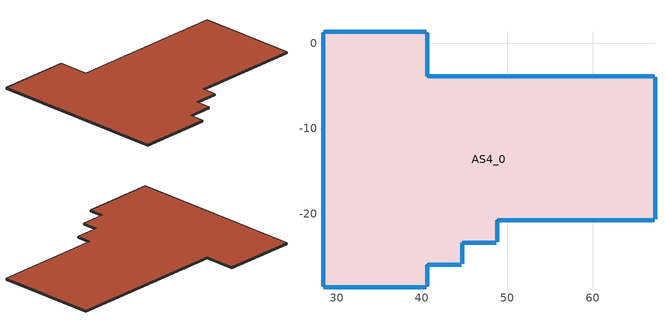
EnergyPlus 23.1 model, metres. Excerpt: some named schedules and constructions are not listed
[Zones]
AS4_0
 floor outside (90.1-2019 Nonresidential CZ 0 Exterior Floor (Mass)): 28.52,-28.46 28.52,1.21 40.52,1.21 40.52,-4 67.21,-4 67.21,-20.65 48.74,-20.65 48.74,-23.26 44.63,-23.26 44.63,-25.86 40.52,-25.86 40.52,-28.46 z44.8; 40.52,-4,44.8 40.52,1.21,44.8 40.63,-3.89,44.91; 67.21,-3.89,44.91 40.52,-4,44.8 40.63,-3.89,44.91; 48.74,-20.65,44.8 67.21,-20.65,44.8 48.84,-20.76,44.91; 48.84,-23.26,44.91 48.74,-20.65,44.8 48.84,-20.76,44.91; 44.63,-23.26,44.8 48.74,-23.26,44.8 44.73,-23.36,44.91; 44.73,-25.86,44.91 44.63,-23.26,44.8 44.73,-23.36,44.91; 40.52,-25.86,44.8 44.63,-25.86,44.8 40.63,-25.96,44.91; 40.63,-28.46,44.91 40.52,-25.86,44.8 40.63,-25.96,44.91
 wall outside (90.1-2019 Nonresidential CZ 0 Exterior Wall (Mass)): 28.41,1.21 28.41,-28.46 / 40.52,1.31 28.52,1.31 / 67.21,-3.89 40.63,-3.89 40.63,1.21 / 67.31,-20.65 67.31,-4 / 48.84,-23.26 48.84,-20.76 67.21,-20.76 / 44.73,-25.86 44.73,-23.36 48.74,-23.36 / 40.63,-28.46 40.63,-25.96 44.63,-25.96 / 28.52,-28.57 40.52,-28.57 z44.91:45.05
 window (90.1-2019 Nonresidential CZ 0 Glazing (Operable)): 28.41,1.16 28.41,-28.41 z44.96:45; 40.48,1.31 28.56,1.31 / 40.63,-3.85 40.63,1.16 / 67.17,-3.89 40.67,-3.89 / 67.31,-20.61 67.31,-4.04 / 48.88,-20.76 67.17,-20.76 / 48.84,-23.21 48.84,-20.8 / 44.78,-23.36 48.69,-23.36 / 44.73,-25.82 44.73,-23.4 / 40.67,-25.96 44.59,-25.96 / 40.63,-28.42 40.63,-26.01 / 28.56,-28.57 40.48,-28.57 z44.95:45.01
 roof outside (90.1-2019 Nonresidential CZ 0 Exterior Roof (Mass)): 28.52,-28.46 40.52,-28.46 40.52,-25.86 44.63,-25.86 44.63,-23.26 48.74,-23.26 48.74,-20.65 67.21,-20.65 67.21,-4 40.52,-4 40.52,1.21 28.52,1.21 z45.16; 40.52,1.21,45.16 28.52,1.31,45.05 28.52,1.21,45.16; 67.21,-20.65,45.16 67.31,-4,45.05 67.21,-4,45.16; 28.52,-28.46,45.16 40.52,-28.57,45.05 40.52,-28.46,45.16; 28.52,1.21,45.16 28.41,-28.46,45.05 28.52,-28.46,45.16
[EnergyManagementSystem:Sensor] Output:Variable Index Key=Environment
Name | Output:Variable
OutdoorTemp | Site Outdoor Air Drybulb Temperature
OutdoorRelHumid | Site Outdoor Air Relative Humidity
[ZoneHVAC:IdealLoadsAirSystem]
AS4_0 Ideal Loads Air: Maximum Heating Supply Air Temperature {C}=35; Minimum Cooling Supply Air Temperature {C}=12; Maximum Heating Supply Air Humidity Ratio {kgWater/kgDryAir}=0.01; Minimum Cooling Supply Air Humidity Ratio {kgWater/kgDryAir}=0.008; Heating Limit=LimitFlowRateAndCapacity; MaximumHeatingAirFlowRate [m3/s]=Autosize; MaximumSensibleHeatingCapacity [W]=Autosize; Cooling Limit=LimitFlowRateAndCapacity; MaximumCoolingAirFlowRate [m3/s]=Autosize; MaximumTotalCoolingCapacity [W]=Autosize; HeatingAvailabilitySchedule=Off; CoolingAvailabilitySchedule=CoolAvail_AS4_0; Dehumidification Control Type=Humidistat; Humidification Control Type=Humidistat; Design Specification Outdoor Air Object=AS4_0MinFreshAir; Demand Controlled Ventilation Type=OccupancySchedule; Outdoor Air Economizer Type=NoEconomizer; Heat Recovery Type=None; SensibleHeatRecoveryEffectiveness=0.7; LatentHeatRecoveryEffectiveness=0.65
[Schedule:Constant]
Off: Value=0
AllOn: Value=1
AS4_0Heating_SP_Sch: HeatingSetpoint=20
AS4_0Cooling_SP_Sch: CoolingSetpoint=26
[Schedule:Day:Hourly]
d9ea127a-ea3e-44f9-b4f6-f443588a29fb: Fraction, 0, 0, 0, 0, 0, 0, 0, 0, 0, 0, 0, 0, 0, 0, 0, 0, 0, 0, 0, 0, 0, 0, 0, 0
d5f2dfb6-7999-4fdb-9b38-f50d1062404a: Fraction, 0, 0, 0, 0, 0, 0, 0, 0, 0.1, 0.9, 0.9, 0.9, 0.8, 0.8, 0.8, 0.8, 0.5, 0.2, 0.1, 0.3, 0.3, 0.3, 0.1, 0
79f6dca9-5fe9-478a-bde9-12d42f6e605d: Fraction, 0.05, 0.05, 0.05, 0.05, 0.05, 0.05, 0.05, 0.05, 0.05, 0.05, 0.05, 0.05, 0.05, 0.05, 0.05, 0.05, 0.05, 0.05, 0.05, 0.05, 0.05, 0.05, 0.05, 0.05
03f89016-f015-4308-9cd2-91c3df1526ea: Fraction, 0.05, 0.05, 0.05, 0.05, 0.05, 0.05, 0.05, 0.05, 0.3, 0.9, 0.9, 0.9, 0.9, 0.9, 0.9, 0.9, 0.7, 0.5, 0.5, 0.7, 0.7, 0.7, 0.3, 0.05
1ea4dea2-f73d-4d76-8fb9-f4109017852a: Fraction, 1, 1, 1, 1, 1, 1, 1, 1, 0, 0, 0, 0, 0, 1, 0, 0, 0, 0, 0, 0, 0, 0, 0, 0
3f9cf715-36a4-4353-b802-21cf11adf08a: Fraction, 1, 1, 1, 1, 1, 1, 1, 1, 0, 0, 0, 0, 0, 0, 0, 0, 0, 0, 0, 0, 0, 0, 0, 0
4e231812-b185-4404-b9b6-7f11f5db9d1c: Fraction, 1, 1, 1, 1, 1, 1, 1, 1, 0, 0, 0, 1, 1, 1, 1, 1, 0, 0, 0, 0, 0, 0, 0, 1
8e9bb198-3f95-42d5-89b8-ede29e504bd4: Fraction, 1, 1, 1, 1, 1, 1, 1, 1, 0, 0, 0, 0, 0, 0, 0, 0, 0, 0, 0, 0, 0, 0, 0, 1
ff842a7a-ffff-49f9-84a1-646098b0431d: Fraction, 1, 1, 1, 1, 1, 1, 1, 1, 0, 0, 0, 0, 1, 1, 1, 0, 0, 0, 0, 0, 0, 0, 0, 0
9a3fe2fc-cd58-42ed-b7b8-eb6ec48ce56b: Fraction, 1, 1, 1, 1, 1, 1, 1, 1, 0, 0, 0, 0, 0, 0, 0, 0, 0, 0, 0, 0, 0, 0, 1, 1
74d752fa-19f7-4d2e-870a-3e8a5e556dca: Fraction, 1, 1, 1, 1, 1, 1, 1, 0, 0, 0, 0, 0, 1, 1, 1, 1, 0, 0, 0, 0, 0, 0, 0, 1
b25bc973-97bd-43ce-8e95-626f4d63893f: Fraction, 1, 1, 1, 1, 1, 1, 1, 1, 0, 0, 0, 0, 1, 1, 1, 1, 1, 0, 0, 0, 0, 0, 0, 0
0babcf94-af16-430f-8d48-eb5499ddf321: Fraction, 1, 1, 1, 1, 1, 1, 1, 1, 0, 0, 0, 0, 1, 1, 1, 1, 1, 0, 0, 0, 0, 0, 0, 1
0d8e4725-b477-429d-993f-c8683ca1c062: Fraction, 1, 1, 1, 1, 1, 0, 0, 0, 0, 0, 1, 1, 1, 1, 0, 0, 0, 0, 0, 0, 0, 0, 1, 1
4def57c4-2229-4ad4-a987-73c0692747e9: Fraction, 1, 1, 1, 1, 1, 0, 0, 0, 0, 0, 0, 0, 0, 0, 0, 1, 1, 1, 1, 1, 1, 1, 1, 1
79a7ce3d-01b8-460a-847e-94d2fe8a7e71: Fraction, 1, 1, 1, 1, 1, 1, 1, 0, 0, 0, 0, 0, 0, 0, 0, 0, 0, 0, 0, 0, 0, 0, 1, 1
5e83143b-b6df-4c6b-a079-b3312dc650aa: Fraction, 1, 1, 1, 1, 1, 1, 1, 0, 0, 0, 0, 0, 0, 0, 0, 0, 0, 0, 0, 0, 0, 0, 0, 1
4d4c9f51-26cc-43cd-b662-5faa8aec59b8: Fraction, 1, 1, 1, 1, 1, 1, 1, 1, 1, 1, 1, 0, 0, 0, 0, 0, 0, 0, 0, 0, 1, 1, 1, 1
4d1dda95-4ea5-4a97-9c14-ae166261d3ef: Fraction, 1, 1, 1, 1, 1, 1, 0, 0, 0, 0, 0, 0, 0, 0, 0, 0, 0, 0, 0, 0, 0, 1, 1, 1
caca9969-f7a8-4f70-9631-81a088434b02: Fraction, 1, 1, 1, 1, 0, 0, 0, 0, 0, 0, 0, 0, 0, 0, 0, 0, 0, 0, 0, 0, 0, 1, 1, 1
4e81a074-310d-43c0-acae-264da7d97c73: Fraction, 1, 1, 1, 1, 1, 1, 1, 1, 1, 1, 1, 1, 1, 1, 0, 0, 0, 0, 0, 0, 1, 1, 1, 1
dc13f98c-33b4-4eaf-819b-50dbe7e67d2a: Fraction, 1, 1, 1, 1, 1, 1, 0, 0, 0, 0, 0, 0, 0, 0, 0, 0, 0, 0, 0, 0, 0, 0, 1, 1
d6141cfc-1a08-46e8-8dee-27ea8439e0fb: Fraction, 0, 1, 1, 1, 1, 1, 1, 1, 0, 0, 0, 0, 0, 1, 0, 0, 0, 0, 1, 1, 1, 1, 1, 1
62e8c94b-841d-4ced-99db-51877aa24ecb: Fraction, 1, 1, 1, 1, 1, 1, 0, 0, 0, 0, 0, 0, 1, 1, 0, 0, 1, 1, 1, 1, 1, 1, 1, 1
51591718-0c36-4154-94b0-a2874c4ee12c: Fraction, 1, 1, 1, 1, 1, 1, 1, 1, 0, 0, 0, 0, 0, 0, 0, 0, 0, 0, 0, 0, 0, 1, 1, 1
b700ff80-d601-4fd0-96e0-a7beefaf9b51: Fraction, 1, 1, 1, 0, 0, 0, 0, 0, 0, 0, 0, 0, 0, 0, 0, 0, 0, 0, 0, 0, 0, 0, 0, 0
13a1f3d4-0d4b-4617-a6cb-884efeb31746: Fraction, 1, 1, 1, 1, 1, 1, 1, 1, 0, 0, 0, 0, 1, 1, 1, 1, 0, 0, 0, 0, 0, 0, 0, 0
9cff394b-c421-4f60-891b-b99e45addab7: Fraction, 0, 0, 0, 0, 0, 0, 0, 0, 1, 1, 1, 1, 1, 1, 1, 1, 0, 0, 0, 0, 0, 0, 0, 0
27852e0f-476e-4fae-87c7-7c185746803b: Fraction, 0, 0, 0, 1, 1, 1, 1, 1, 0, 0, 0, 0, 0, 0, 0, 0, 0, 0, 0, 0, 0, 0, 0, 0
49ab2e3c-d8dd-430e-acb4-53d4d867fece: Fraction, 0, 0, 0, 1, 1, 1, 1, 1, 0, 0, 0, 0, 0, 1, 1, 1, 0, 0, 0, 0, 0, 0, 0, 0
b0303298-0c3d-42d5-b3e1-d0425d6f3cca: Fraction, 0, 1, 1, 1, 1, 1, 1, 1, 0, 0, 0, 0, 0, 1, 1, 0, 0, 0, 0, 0, 0, 0, 0, 0
08f770c3-2af3-4391-b8d8-a345b9605226: Fraction, 0, 0, 0, 0, 1, 1, 1, 1, 0, 0, 0, 0, 0, 0, 0, 0, 0, 0, 0, 0, 0, 0, 0, 0
0776e377-4b48-4bed-a0fb-3239afc015b4: Fraction, 1, 1, 1, 1, 1, 1, 1, 1, 1, 0, 1, 1, 1, 1, 1, 1, 1, 0, 0, 1, 1, 1, 1, 1
73ce483d-5b1f-4e42-9f67-49b43b720b31: Fraction, 1, 1, 1, 1, 1, 1, 1, 1, 0, 0, 0, 1, 1, 1, 1, 1, 0, 1, 1, 1, 1, 1, 1, 1
8a8678d3-5ec8-46de-8a8a-5b986dc13f68: Fraction, 0, 1, 1, 1, 1, 1, 1, 1, 0, 0, 0, 0, 1, 1, 1, 0, 0, 0, 0, 0, 0, 0, 0, 0
23bfb38b-3d52-4df9-a775-960adf9c1f5b: Fraction, 0, 0, 0, 0, 0, 0, 0, 0, 0, 0, 0, 0, 1, 0, 0, 0, 0, 0, 0, 0, 0, 0, 0, 0
d317b82e-9e4d-49fa-b8f6-2bad5294b51b: Fraction, 0, 1, 1, 1, 1, 1, 1, 1, 0, 0, 0, 0, 0, 0, 0, 0, 0, 0, 0, 0, 0, 0, 0, 0
728575fa-8979-4e61-914a-fe8df080ac12: Fraction, 0, 1, 0, 0, 1, 0, 0, 0, 0, 0, 0, 1, 1, 1, 1, 1, 1, 0, 0, 0, 0, 0, 0, 0
d8bad458-7834-4373-b3d4-595eda1fbd72: Fraction, 0, 0, 0, 0, 0, 0, 0, 0, 0, 0, 0, 0, 1, 0, 1, 0, 0, 0, 0, 0, 0, 0, 0, 0
edf3a999-aa19-4355-9695-70f081bffb73: Fraction, 0, 0, 0, 0, 0, 0, 0, 0, 0, 0, 0, 1, 0, 0, 1, 1, 0, 0, 0, 0, 0, 0, 0, 1
875b8012-57b9-48d5-ad9b-8979d9ef0972: Fraction, 0, 0, 0, 1, 1, 1, 1, 1, 0, 0, 0, 1, 1, 1, 1, 0, 0, 0, 0, 0, 0, 1, 1, 0
6e4d8c07-7ae7-4055-9be0-6ad221d7962e: Fraction, 0, 1, 1, 1, 1, 1, 1, 1, 0, 0, 0, 1, 1, 1, 1, 1, 0, 0, 1, 0, 0, 1, 1, 1
4ebcbdc8-1401-4a44-8b37-6a5fea42029c: Fraction, 1, 1, 1, 1, 1, 1, 1, 1, 0, 0, 0, 1, 1, 1, 1, 0, 0, 0, 0, 1, 0, 0, 1, 1
f6143ee6-29cf-4a53-b01c-609c9260db07: Fraction, 1, 1, 1, 1, 1, 1, 1, 1, 1, 1, 0, 0, 0, 0, 0, 0, 0, 0, 0, 1, 1, 1, 1, 1
af428f15-4d1f-454b-975a-07269484c712: Fraction, 1, 1, 1, 1, 1, 1, 1, 1, 0, 0, 0, 1, 1, 1, 1, 1, 1, 0, 1, 1, 1, 1, 1, 1
2da3cd8f-530a-43f2-b2e6-0fe7845c7b16: Fraction, 1, 1, 0, 0, 1, 1, 0, 0, 0, 0, 0, 1, 0, 0, 1, 1, 0, 0, 0, 0, 0, 0, 0, 0
2c7f2935-97a4-4e2a-9c24-165844518441: Fraction, 0, 1, 1, 0, 1, 1, 0, 0, 0, 0, 0, 1, 1, 1, 1, 1, 1, 0, 0, 0, 0, 0, 0, 0
a3c76759-495a-4a36-9e0f-58f851186969: Fraction, 0, 0, 0, 0, 1, 1, 1, 1, 0, 0, 0, 1, 1, 1, 1, 1, 0, 0, 0, 0, 0, 0, 0, 0
55a2ea3c-106e-4e97-9cf4-69cd86abc814: Fraction, 1, 1, 1, 1, 1, 1, 1, 1, 0, 0, 0, 1, 1, 1, 1, 1, 0, 0, 0, 0, 0, 0, 0, 0
81e56135-8cc5-42ae-b18b-333f3ac54827: Fraction, 0, 0, 1, 1, 1, 1, 1, 0, 0, 0, 0, 1, 1, 1, 1, 1, 1, 0, 0, 0, 0, 0, 0, 0
1c54a768-1381-429b-85ce-0ae9d0cddd3e: Fraction, 0, 0, 0, 0, 0, 0, 0, 0, 0, 0, 0, 0, 0, 1, 0, 0, 0, 0, 0, 0, 0, 0, 0, 0
78c3c7df-b60b-410b-8506-d303ce58eeaf: Fraction, 0, 0, 0, 0, 0, 0, 0, 0, 0, 0, 0, 1, 1, 1, 0, 0, 0, 0, 0, 0, 0, 0, 0, 0
19738a15-0302-46bc-b503-f47f127e4d08: Fraction, 0, 0, 0, 0, 0, 0, 0, 0, 0, 0, 0, 0, 1, 1, 1, 1, 0, 0, 0, 0, 0, 0, 0, 0
a5213d10-9e49-4f13-9e01-8f9fb229daab: Fraction, 0, 0, 0, 1, 1, 1, 1, 1, 0, 0, 0, 1, 1, 1, 1, 1, 0, 0, 0, 0, 0, 0, 0, 0
31fc0745-a641-4282-b73d-2eba28b087eb: Fraction, 1, 1, 1, 0, 1, 1, 1, 1, 0, 0, 0, 1, 1, 1, 1, 1, 1, 0, 0, 0, 0, 0, 0, 1
85559776-fdfb-4811-a5ad-3a06fbcbbe79: Fraction, 1, 1, 1, 1, 1, 1, 1, 1, 0, 0, 0, 1, 1, 1, 1, 1, 1, 0, 0, 0, 0, 0, 0, 1
af13511b-9b03-4fb8-b354-6131863ec0a7: Fraction, 1, 1, 1, 1, 0, 0, 0, 1, 0, 0, 1, 1, 1, 1, 1, 1, 1, 0, 0, 0, 0, 0, 0, 0
e698a064-8c4c-471f-a9df-fb83808e3b8b: Fraction, 1, 1, 1, 1, 0, 0, 0, 0, 0, 0, 0, 1, 1, 1, 1, 1, 1, 0, 0, 0, 0, 0, 0, 0
b054ac73-d8ae-435a-a5fb-6f7ff4b7062d: Fraction, 0, 0, 0, 0, 0, 0, 0, 0, 0, 0, 0, 1, 1, 1, 1, 1, 0, 0, 0, 0, 0, 1, 1, 1
df5a04f2-6c75-46be-aa2a-29947f7d35db: Fraction, 1, 1, 1, 1, 1, 1, 1, 1, 1, 1, 0, 0, 0, 0, 1, 1, 0, 0, 0, 1, 1, 0, 1, 0
9aee2f62-8ff8-4e5c-8342-ab385e4554f4: Fraction, 0, 1, 1, 1, 1, 1, 1, 1, 1, 1, 1, 1, 0, 1, 0, 1, 1, 1, 1, 1, 1, 1, 1, 1
5182c61a-458b-4c28-830f-28c0626544c2: Fraction, 1, 1, 1, 1, 1, 1, 1, 1, 0, 0, 0, 1, 0, 1, 1, 0, 0, 0, 0, 1, 0, 1, 1, 1
f5bd2867-5183-41a3-af51-20b664ba4a4c: Fraction, 1, 1, 1, 1, 1, 1, 1, 1, 0, 0, 0, 1, 1, 1, 1, 1, 1, 1, 0, 0, 0, 0, 0, 0
dd854a2b-0e7d-4e2e-9179-8c6e70ec6ef9: Fraction, 1, 0, 1, 1, 1, 0, 1, 1, 0, 0, 0, 1, 1, 1, 1, 1, 1, 0, 0, 0, 0, 0, 0, 0
3c809edc-28ff-455a-9920-a8cffb5fe42a: Fraction, 0, 0, 0, 0, 0, 1, 1, 0, 0, 0, 0, 0, 1, 1, 1, 1, 0, 0, 0, 0, 1, 1, 1, 0
f2e22512-6e8b-4f71-b0ea-94f90979664b: Fraction, 0, 1, 0, 1, 1, 1, 1, 1, 0, 0, 0, 1, 1, 1, 1, 1, 1, 0, 0, 0, 0, 0, 0, 0
3d9252d2-6ee4-47e4-bc07-ec5bfb38cf07: Fraction, 0, 1, 1, 1, 1, 1, 0, 1, 0, 0, 0, 1, 1, 1, 1, 1, 1, 1, 0, 0, 0, 0, 0, 0
fd287ef4-37be-4b17-a01a-e42e93db8be5: Fraction, 0, 0, 0, 1, 1, 1, 1, 1, 0, 0, 0, 1, 1, 1, 1, 1, 1, 1, 0, 0, 0, 0, 0, 0
97c2c795-55c2-4948-b9b7-1cc992b979cd: Fraction, 0, 0, 0, 0, 1, 1, 1, 1, 0, 0, 0, 1, 1, 1, 1, 1, 1, 1, 0, 0, 0, 0, 0, 0
31d430e8-f9e1-4db0-946f-afb8d24c1280: Fraction, 0, 0, 1, 1, 1, 1, 1, 1, 0, 0, 0, 1, 1, 1, 1, 1, 0, 1, 1, 1, 0, 1, 1, 1
6e3382a6-ef7a-48cc-ac74-4229a5377cfe: Fraction, 0, 0, 0, 0, 1, 1, 1, 1, 0, 0, 1, 1, 1, 1, 1, 1, 1, 0, 0, 0, 0, 0, 0, 0
3c4bce32-215f-4f0b-b950-b520d026327d: Fraction, 0, 0, 0, 0, 0, 1, 0, 0, 0, 1, 1, 1, 1, 1, 1, 1, 1, 1, 0, 0, 0, 0, 0, 0
ed67070e-6f2b-42f2-bc09-6d14a33c9989: Fraction, 0, 0, 0, 1, 1, 1, 1, 0, 0, 0, 0, 1, 1, 1, 1, 1, 1, 1, 0, 0, 0, 0, 0, 0
df79cb94-7724-4e73-b5eb-352d35bfcf5e: Fraction, 1, 1, 1, 0, 1, 0, 1, 1, 0, 0, 0, 0, 1, 1, 1, 1, 1, 0, 0, 0, 0, 0, 0, 0
e94ef21f-4724-4a6c-9ed8-72129e61df28: Fraction, 0, 0, 1, 1, 1, 1, 1, 1, 0, 1, 1, 1, 1, 1, 0, 1, 0, 0, 0, 1, 0, 0, 1, 1
8e8bb84d-d7c7-4b55-8bd8-c6d59eac5466: Fraction, 1, 1, 1, 1, 1, 1, 0, 1, 0, 1, 1, 1, 1, 1, 1, 1, 1, 1, 0, 0, 0, 0, 0, 0
57ed8c42-3303-4c32-8e6f-4ea4d5cc1d39: Fraction, 0, 1, 1, 1, 1, 1, 0, 1, 0, 0, 0, 1, 1, 1, 0, 0, 0, 0, 0, 0, 0, 0, 0, 1
1244a91a-1909-4c1a-8fb6-17bbe8fdddad: Fraction, 1, 1, 1, 1, 1, 1, 1, 1, 0, 1, 1, 1, 1, 1, 1, 0, 1, 0, 0, 1, 1, 1, 1, 1
899e397e-d09e-4ae9-b8a0-640cfd31ea0f: Fraction, 1, 1, 1, 1, 1, 1, 1, 0, 0, 0, 0, 0, 1, 1, 1, 1, 0, 0, 0, 0, 0, 0, 1, 0
de4c2cf1-6296-437c-85c6-e69eb52a7ac7: Fraction, 0, 0, 1, 1, 1, 1, 1, 1, 0, 1, 1, 1, 1, 1, 1, 1, 1, 1, 1, 0, 0, 0, 0, 0
d8a79914-f1a9-47d7-8659-bf104cc42084: Fraction, 1, 1, 1, 1, 1, 1, 1, 1, 0, 0, 1, 1, 1, 0, 0, 0, 0, 0, 0, 1, 0, 1, 1, 1
c5d8126e-ec58-40c9-9e46-fb85f5c3d9e9: Fraction, 1, 1, 1, 1, 1, 1, 1, 1, 0, 0, 0, 1, 1, 1, 1, 1, 0, 0, 0, 0, 0, 1, 1, 1
1df7ec42-1329-4d0d-90b9-a72eb2db2e66: Fraction, 1, 1, 1, 1, 1, 1, 1, 1, 0, 1, 1, 0, 1, 1, 1, 0, 0, 0, 0, 1, 1, 1, 1, 1
307e75cb-ceba-433d-aa8e-0e40de3a5abc: Fraction, 1, 1, 1, 1, 1, 1, 1, 1, 0, 0, 1, 1, 1, 1, 1, 1, 1, 1, 0, 0, 0, 0, 0, 0
a0fa277e-0b96-4621-ac9b-f48aea3cdeab: Fraction, 0, 1, 1, 0, 1, 1, 1, 1, 0, 1, 1, 1, 1, 1, 1, 1, 0, 1, 1, 1, 1, 1, 1, 1
d4f90463-7246-4eb2-8664-79abf4c8131b: Fraction, 1, 1, 0, 1, 1, 1, 1, 1, 0, 0, 1, 1, 1, 0, 0, 0, 1, 1, 0, 1, 1, 1, 1, 1
939ccaeb-aae6-4d13-ad6a-d885e8306274: Fraction, 1, 1, 1, 1, 1, 1, 1, 1, 0, 0, 1, 1, 1, 1, 1, 0, 1, 1, 1, 1, 1, 1, 1, 1
66723837-3cb6-4c37-bf6a-78230268b469: Fraction, 1, 1, 1, 1, 1, 1, 1, 1, 1, 0, 1, 1, 1, 1, 1, 0, 1, 0, 0, 1, 1, 1, 1, 1
caed493e-ab9c-4859-b431-58bfb676d291: Fraction, 1, 1, 1, 1, 1, 1, 1, 1, 1, 1, 1, 1, 1, 1, 0, 0, 0, 0, 0, 0, 0, 1, 1, 1
579a9166-f9bc-4975-a179-79ba804b01bc: Fraction, 1, 1, 1, 1, 0, 0, 0, 0, 0, 0, 1, 1, 1, 1, 1, 1, 1, 0, 0, 0, 0, 0, 0, 0
fb5731ce-cbb0-400c-8e9e-73148999c7b0: Fraction, 0, 1, 1, 1, 1, 1, 1, 1, 0, 0, 0, 1, 1, 1, 1, 1, 1, 1, 0, 0, 0, 0, 0, 0
3d6d47a7-0bc5-442b-a9d1-2c581a170764: Fraction, 0, 1, 0, 0, 1, 0, 1, 0, 0, 0, 1, 1, 1, 1, 1, 1, 1, 0, 0, 0, 0, 0, 0, 0
9453e346-aa23-4e62-9e82-ede6cd4debc5: Fraction, 0, 1, 1, 1, 1, 1, 1, 1, 0, 1, 1, 1, 1, 1, 1, 1, 1, 1, 0, 0, 0, 0, 0, 0
9532f124-c2a6-4314-a128-f1125f5b550b: Fraction, 0, 0, 0, 0, 1, 0, 0, 0, 0, 1, 1, 1, 1, 1, 1, 1, 1, 1, 1, 0, 0, 0, 0, 0
bb24efc1-4743-4c19-87da-6561a926ae3e: Fraction, 0, 0, 0, 0, 1, 1, 0, 1, 0, 0, 1, 1, 0, 1, 1, 1, 1, 1, 1, 1, 1, 1, 1, 1
83c1900a-01d5-431f-be5d-c46c4f4b997f: Fraction, 1, 1, 1, 1, 1, 1, 1, 1, 0, 0, 0, 1, 1, 1, 1, 1, 1, 0, 0, 0, 0, 0, 0, 0
5e893fb4-4a8c-4785-a621-64b1f394efa7: Fraction, 0, 1, 1, 1, 1, 1, 1, 1, 0, 0, 1, 1, 1, 0, 0, 0, 0, 0, 0, 0, 0, 0, 0, 1
cb45a7f6-58fe-4407-b39e-705868a413c5: Fraction, 1, 1, 1, 1, 1, 1, 1, 1, 0, 0, 1, 1, 1, 1, 1, 1, 1, 0, 1, 0, 0, 0, 0, 0
13ac3d54-065a-46be-8661-91791747773d: Fraction, 0, 0, 0, 0, 1, 1, 0, 0, 0, 0, 1, 1, 0, 0, 0, 1, 1, 0, 0, 1, 1, 1, 1, 1
71fbb383-ffb7-4e1c-ac0b-7474cdec0a78: Fraction, 1, 1, 1, 1, 1, 1, 1, 1, 0, 0, 0, 1, 1, 1, 1, 0, 0, 1, 1, 1, 1, 1, 1, 1
1c9411bc-72db-4c11-a4dd-23cdf0cc8dbe: Fraction, 1, 1, 1, 1, 1, 1, 1, 1, 0, 0, 0, 1, 1, 1, 1, 0, 1, 1, 0, 0, 0, 0, 0, 0
5ea3b162-f3da-4a90-822b-6a8fb96a500c: Fraction, 0, 0, 0, 0, 1, 0, 0, 0, 0, 1, 0, 1, 1, 1, 0, 1, 1, 1, 1, 1, 1, 1, 1, 1
9636d0a6-486b-4cfd-9937-efcbfbd7c114: Fraction, 1, 1, 1, 1, 1, 1, 1, 1, 1, 0, 0, 1, 1, 1, 1, 1, 0, 0, 0, 0, 0, 0, 0, 0
e46163b6-0ebf-416a-bf71-56b1ad100d96: Fraction, 1, 1, 1, 1, 1, 1, 1, 1, 0, 1, 1, 1, 1, 1, 1, 0, 0, 0, 0, 0, 0, 0, 0, 0
a2b2f51a-27a9-4487-908e-6ee1cc314b4a: Fraction, 1, 1, 1, 0, 1, 1, 0, 1, 0, 0, 0, 1, 1, 1, 0, 0, 0, 0, 0, 0, 0, 0, 0, 0
e90c2254-66a4-4241-b745-9553363617fc: Fraction, 0, 0, 0, 0, 0, 0, 0, 0, 1, 1, 1, 1, 1, 1, 1, 1, 1, 1, 1, 0, 0, 0, 0, 0
6c7f57e7-5e97-4633-a34d-981860bb5c5a: Fraction, 0, 0, 0, 0, 1, 0, 1, 1, 1, 1, 1, 1, 1, 1, 1, 1, 1, 1, 0, 0, 0, 0, 0, 0
c082bf38-2ee1-48d9-8cfb-0247a02117b7: Fraction, 0, 0, 0, 0, 0, 1, 1, 1, 1, 1, 1, 1, 1, 1, 1, 1, 1, 1, 1, 0, 0, 0, 0, 0
e23159ec-bdaf-489b-b2c6-f01c547e8c03: Fraction, 0, 0, 0, 0, 1, 0, 1, 0, 0, 1, 1, 1, 1, 1, 1, 1, 1, 1, 1, 0, 0, 0, 0, 0
263558f7-ef39-4230-bdf5-de6b434f3d8b: Fraction, 0, 0, 0, 0, 1, 1, 1, 1, 0, 1, 1, 1, 1, 1, 1, 1, 1, 1, 1, 0, 0, 0, 0, 0
2232f957-7738-411a-83f1-73ceab3654bc: Fraction, 0, 0, 0, 0, 0, 0, 0, 0, 1, 1, 1, 1, 1, 1, 0, 0, 0, 0, 0, 1, 0, 0, 0, 0
0ea56763-41a3-42e2-a97e-c20f15967c20: Fraction, 0, 1, 0, 0, 1, 0, 1, 1, 0, 1, 1, 1, 1, 0, 1, 0, 0, 0, 0, 0, 0, 0, 0, 1
a73eb0ee-a5e9-4277-aece-e70c02fcc193: Fraction, 1, 0, 1, 1, 1, 1, 1, 0, 0, 1, 1, 1, 0, 0, 1, 1, 1, 0, 0, 0, 0, 0, 0, 0
cd26c3ee-d44a-4882-8b80-8673b515ec6c: Fraction, 1, 1, 0, 1, 1, 1, 1, 1, 0, 1, 1, 1, 1, 1, 1, 0, 0, 0, 0, 0, 0, 0, 0, 0
a82e768d-af83-46e0-a4c1-a474f87cae76: Fraction, 0, 1, 1, 1, 1, 1, 1, 1, 0, 1, 1, 1, 0, 1, 1, 1, 0, 1, 0, 1, 1, 0, 1, 0
bf412675-c293-4dcc-a64f-d46f3d30de5c: Fraction, 1, 1, 1, 1, 1, 1, 1, 1, 0, 0, 0, 0, 1, 0, 0, 0, 0, 0, 0, 0, 0, 0, 1, 0
7a2879ef-3c8f-485d-b21e-6d2cda2380ef: Fraction, 1, 1, 0, 1, 1, 1, 1, 1, 0, 1, 1, 1, 1, 1, 1, 1, 1, 1, 0, 0, 0, 0, 0, 0
d5603fc3-fe5a-4931-9b52-eb32a998f575: Fraction, 0, 0, 0, 0, 0, 0, 0, 0, 0, 1, 1, 0, 0, 1, 1, 0, 0, 0, 0, 0, 0, 1, 1, 1
b2d8a930-9fe6-4dd3-8f7f-368cab555f7e: Fraction, 1, 1, 1, 1, 1, 1, 0, 0, 0, 0, 1, 1, 1, 1, 1, 1, 1, 1, 0, 0, 0, 0, 0, 0
bfff3ad2-7138-4c6c-8069-93852be4e05c: Fraction, 0, 0, 0, 0, 0, 0, 0, 0, 0, 0, 1, 1, 1, 1, 1, 1, 1, 1, 0, 0, 0, 0, 0, 0
bbfb875e-230f-4590-b9ce-d3c982a739a3: Fraction, 0, 0, 0, 1, 1, 1, 0, 0, 0, 0, 0, 0, 1, 1, 0, 0, 1, 1, 0, 0, 0, 1, 1, 1
cb811101-2270-47ea-9a08-b875b9e6b0b2: Fraction, 1, 1, 1, 1, 1, 1, 1, 1, 0, 1, 1, 1, 0, 0, 0, 0, 0, 0, 0, 0, 0, 0, 0, 1
409a9b1f-7b77-40ed-bac5-e50070e1c995: Fraction, 1, 1, 1, 1, 1, 1, 1, 1, 1, 0, 0, 0, 1, 1, 1, 1, 0, 0, 0, 0, 0, 0, 1, 1
391e85e6-e11d-403d-8837-be1128edf30f: Fraction, 1, 1, 1, 1, 1, 1, 1, 1, 0, 0, 1, 1, 1, 1, 1, 1, 1, 0, 0, 0, 0, 0, 0, 0
10b55c3b-94cc-426e-9a35-226fa883fabb: Fraction, 1, 1, 1, 1, 1, 1, 1, 1, 0, 0, 1, 1, 1, 1, 0, 0, 1, 1, 1, 1, 1, 1, 1, 1
b4698625-8025-4e76-bf1c-6d7042aad333: Fraction, 1, 1, 1, 1, 1, 1, 1, 1, 0, 0, 1, 1, 1, 1, 0, 0, 0, 1, 1, 1, 1, 1, 1, 1
526bb118-587e-4c28-89f2-9ddd37411312: Fraction, 0, 0, 0, 0, 1, 1, 1, 1, 0, 0, 0, 0, 0, 0, 0, 0, 0, 0, 0, 0, 0, 0, 1, 1
27c68fa0-3165-4305-b29b-bc1c1cc9bf5a: Fraction, 1, 1, 1, 1, 1, 1, 1, 1, 1, 1, 1, 1, 1, 1, 1, 1, 1, 1, 1, 0, 0, 0, 0, 0
83199069-e10c-45b1-9a09-54f124d6798f: Fraction, 0, 0, 0, 0, 0, 0, 0, 0, 0, 0, 1, 1, 1, 1, 1, 0, 0, 0, 0, 0, 0, 1, 1, 1
ed37e707-8b94-40d3-b079-94c9bc33a539: Fraction, 1, 1, 1, 1, 1, 1, 1, 1, 1, 0, 0, 0, 1, 1, 1, 1, 1, 0, 0, 0, 0, 0, 0, 0
312574ba-3499-4ae9-a004-aa81404807b5: Fraction, 0, 1, 0, 0, 0, 1, 1, 1, 0, 0, 1, 1, 1, 0, 0, 0, 0, 0, 0, 0, 0, 0, 0, 0
830355f8-6eaf-4fab-9ea9-1824c2d8a112: Fraction, 1, 1, 1, 1, 1, 1, 1, 1, 1, 0, 0, 0, 0, 0, 0, 0, 1, 1, 0, 0, 0, 0, 0, 0
f1ccdd6e-7a9c-498b-8ce9-f1a9a55d7702: Fraction, 0, 0, 0, 1, 1, 0, 0, 0, 0, 1, 1, 1, 0, 0, 0, 0, 0, 0, 0, 0, 0, 0, 0, 0
a5ab9db3-4545-4468-ab80-435ad2daf615: Fraction, 0, 0, 0, 0, 0, 0, 0, 0, 0, 1, 1, 1, 0, 0, 0, 0, 0, 0, 0, 0, 1, 1, 1, 1
663eab32-dd69-441c-ba55-a5bca2af199a: Fraction, 1, 1, 1, 1, 1, 1, 1, 1, 0, 0, 1, 1, 1, 1, 1, 1, 1, 1, 1, 0, 0, 0, 0, 0
4ba0882d-9b9c-468e-9993-b4ccfecc0d10: Fraction, 0, 1, 1, 1, 1, 1, 0, 0, 0, 1, 1, 1, 1, 1, 1, 1, 1, 0, 0, 0, 0, 0, 0, 0
b6718efe-16da-4135-9513-3b8647a891fb: Fraction, 0, 1, 1, 1, 1, 1, 1, 1, 1, 0, 0, 1, 1, 1, 1, 1, 0, 0, 0, 0, 0, 0, 0, 0
eb291be0-0e98-49e6-94a4-1e593d1784b6: Fraction, 0, 0, 0, 0, 0, 0, 0, 0, 0, 0, 0, 0, 1, 1, 1, 1, 0, 0, 0, 0, 0, 0, 0, 1
5c8d5162-fd46-447a-be9b-d80c077ccfe6: Fraction, 0, 0, 0, 0, 0, 0, 0, 0, 0, 0, 0, 0, 1, 1, 1, 1, 1, 1, 0, 0, 0, 0, 0, 0
096cda9c-fa3a-4075-a6c7-762706d90396: Fraction, 0, 0, 1, 1, 1, 1, 1, 1, 0, 0, 0, 0, 0, 0, 0, 0, 0, 0, 0, 0, 0, 0, 0, 0
45b376d6-a286-4e35-b6be-f55637922b97: Fraction, 0, 0, 0, 0, 0, 0, 0, 0, 0, 0, 0, 0, 0, 0, 0, 0, 0, 0, 0, 0, 0, 0, 1, 1
de7be5f3-02f2-490f-ad0b-e096e84f3892: Fraction, 0, 0, 0, 1, 1, 1, 1, 1, 1, 0, 0, 0, 0, 0, 0, 0, 1, 0, 0, 0, 0, 0, 0, 0
d11e485d-25a3-4261-9650-292b45d69b80: Fraction, 0, 0, 0, 1, 1, 1, 1, 1, 0, 0, 1, 1, 1, 1, 1, 1, 1, 0, 0, 0, 0, 0, 0, 0
343e4929-55d6-48f0-9881-245bf3ce1408: Fraction, 0, 1, 1, 1, 1, 1, 1, 0, 0, 0, 1, 1, 1, 1, 1, 1, 1, 1, 0, 0, 0, 0, 0, 0
6b03dfda-1028-48ab-acd0-65a52a8b2cf3: Fraction, 0, 0, 0, 0, 0, 0, 0, 0, 0, 1, 1, 1, 1, 1, 1, 1, 0, 0, 0, 0, 0, 0, 0, 0
7ced37b9-a6f8-4cd8-964f-c2afd0bc316e: Fraction, 0, 1, 1, 1, 1, 1, 1, 1, 1, 1, 1, 0, 1, 1, 1, 1, 1, 1, 0, 0, 0, 0, 0, 0
87628d7a-4334-4bf0-8801-b40b41ed7a21: Fraction, 0, 1, 0, 1, 0, 0, 0, 1, 0, 0, 1, 1, 1, 1, 1, 1, 1, 1, 1, 0, 1, 1, 0, 0
4a611898-171f-4bd9-8720-69982a9b7db8: Fraction, 0, 0, 0, 0, 0, 0, 0, 0, 0, 0, 1, 1, 1, 1, 1, 1, 1, 1, 1, 1, 0, 0, 0, 0
7920b000-7665-445c-859d-b4c1720b1203: Fraction, 0, 0, 0, 0, 0, 0, 0, 0, 1, 1, 1, 1, 1, 1, 1, 1, 1, 0, 0, 0, 0, 0, 0, 0
f20a4179-4390-496f-b711-3638d5329448: Fraction, 0, 0, 0, 0, 0, 0, 0, 0, 0, 0, 1, 0, 0, 1, 1, 1, 1, 1, 1, 0, 0, 0, 0, 0
ddd0ba73-be89-45b6-8494-7286628e731c: Fraction, 0, 0, 0, 1, 1, 0, 0, 0, 0, 1, 1, 1, 1, 0, 0, 0, 0, 0, 0, 0, 0, 0, 1, 0
60bec8ce-0fbf-4ef7-984b-d9a78b7ef98f: Fraction, 0, 1, 1, 1, 1, 0, 1, 1, 0, 0, 0, 0, 1, 1, 1, 1, 1, 1, 1, 0, 0, 0, 0, 0
b5dfd5a6-ea97-4688-a8b9-ef4ba7b8f98d: Fraction, 0, 1, 0, 0, 1, 0, 1, 0, 0, 1, 1, 1, 1, 1, 1, 1, 1, 1, 1, 1, 0, 0, 0, 0
57175379-5d28-4be5-a70b-c4f9e0015119: Fraction, 0, 0, 0, 0, 0, 0, 0, 0, 0, 1, 1, 1, 1, 1, 1, 1, 1, 1, 1, 1, 1, 0, 0, 0
544bcab2-0fd1-4a9e-9e3b-b53efe4da175: Fraction, 0, 0, 0, 0, 0, 0, 0, 0, 1, 1, 1, 1, 1, 1, 1, 1, 1, 1, 1, 1, 1, 0, 0, 0
ddefcf79-e47d-4baf-ac41-ac4c82912c06: Fraction, 0, 0, 0, 0, 0, 0, 0, 1, 0, 1, 0, 0, 1, 1, 1, 0, 0, 1, 0, 0, 0, 0, 0, 0
53435f46-69ba-4bfd-ba4b-791ca1da2b48: Fraction, 0, 0, 0, 1, 1, 1, 1, 0, 0, 0, 0, 1, 1, 1, 1, 1, 1, 0, 0, 0, 0, 0, 0, 0
a53749ff-c413-4437-996d-ec7e0337d714: Fraction, 0, 1, 0, 0, 0, 0, 0, 0, 0, 1, 1, 1, 1, 1, 1, 1, 1, 1, 1, 0, 1, 0, 0, 0
0c2f98b5-6dc5-4083-a392-2d31902d0120: Fraction, 0, 0, 0, 0, 0, 0, 0, 0, 0, 0, 0, 1, 1, 1, 1, 1, 1, 0, 1, 1, 1, 1, 1, 0
06318db2-5491-4ff8-97db-b6a8b51f1dc3: Fraction, 0, 1, 1, 0, 1, 0, 0, 1, 0, 0, 0, 1, 1, 1, 0, 0, 1, 0, 0, 1, 1, 1, 1, 0
d73ee3f4-3e70-4ee8-8120-f2adf2457858: Fraction, 1, 1, 1, 1, 1, 1, 1, 1, 0, 0, 0, 1, 1, 1, 1, 1, 1, 1, 0, 0, 0, 0, 1, 1
d1da9dc1-75f2-4de8-9d67-72708ac0914d: Fraction, 0, 1, 0, 0, 1, 1, 1, 1, 0, 0, 1, 1, 1, 0, 0, 0, 0, 1, 0, 1, 1, 0, 1, 1
aad35b20-1c28-49d5-a9d7-b14a447db9c3: Fraction, 1, 1, 1, 1, 0, 0, 0, 0, 0, 0, 0, 1, 1, 0, 1, 1, 1, 1, 1, 0, 0, 0, 0, 0
efe667cf-2766-4dda-81cd-69218af5ca04: Fraction, 0, 0, 0, 0, 1, 1, 1, 1, 1, 0, 1, 1, 1, 0, 1, 1, 1, 0, 0, 0, 0, 0, 0, 0
2f27b373-10d2-4021-9bf0-249465edd94e: Fraction, 0, 1, 1, 1, 1, 1, 1, 1, 0, 0, 0, 1, 1, 1, 1, 1, 0, 0, 0, 0, 0, 0, 0, 0
f27df984-0605-4126-894f-aa1da857182d: Fraction, 0, 0, 0, 0, 0, 0, 0, 0, 0, 0, 0, 1, 1, 0, 1, 1, 1, 1, 0, 0, 0, 0, 0, 0
c8700bb0-d952-4d82-ac63-fb8351bdf95f: Fraction, 0, 0, 0, 0, 0, 0, 0, 0, 0, 1, 0, 1, 1, 1, 1, 1, 1, 1, 0, 0, 0, 0, 0, 0
a8c6cbb4-b424-4970-9c98-b54110f61b00: Fraction, 0, 0, 0, 0, 0, 0, 0, 0, 0, 0, 1, 1, 1, 0, 1, 1, 1, 1, 0, 0, 0, 0, 0, 0
79c5ba78-a808-406d-8746-6e5ea805d242: Fraction, 0, 0, 0, 0, 0, 0, 1, 1, 1, 0, 1, 0, 0, 0, 0, 0, 0, 0, 0, 1, 0, 0, 0, 0
7baca10b-7ae7-4f69-baf9-006816047960: Fraction, 1, 0, 0, 0, 1, 0, 0, 0, 0, 0, 1, 1, 0, 1, 1, 1, 1, 0, 0, 0, 0, 0, 0, 0
1957f763-cf61-49a7-8f45-921abe9d2e27: Fraction, 0, 0, 0, 0, 0, 0, 0, 0, 0, 1, 1, 1, 0, 0, 1, 1, 1, 1, 0, 0, 0, 0, 0, 0
1488aec0-8fa5-439a-9ae8-5ac8dd0d71a9: Fraction, 0, 0, 0, 0, 0, 0, 0, 0, 0, 1, 1, 1, 1, 1, 1, 1, 1, 1, 1, 0, 0, 0, 0, 0
1907a958-c30e-4465-afac-6cd0a657026e: Fraction, 0, 0, 0, 0, 0, 0, 0, 0, 0, 1, 1, 1, 0, 0, 1, 1, 1, 0, 0, 0, 0, 0, 0, 0
3e1bcdbf-7823-4083-aa23-40695225193f: Fraction, 0, 0, 0, 0, 1, 0, 0, 0, 0, 0, 1, 1, 1, 1, 1, 1, 1, 1, 0, 0, 0, 0, 1, 0
e35f71f1-f814-47ff-a454-f3a9860e0df2: Fraction, 0, 1, 1, 1, 1, 1, 1, 0, 0, 0, 1, 1, 1, 0, 0, 0, 0, 0, 1, 1, 1, 1, 1, 1
73830f53-b65d-4bb8-91b4-da836aeb07bd: Fraction, 1, 1, 1, 1, 1, 1, 0, 0, 0, 0, 1, 1, 1, 0, 1, 1, 1, 1, 0, 0, 0, 0, 0, 0
ab7576d6-3c8a-4e7e-b98a-bf6448c3a60d: Fraction, 0, 1, 1, 1, 1, 1, 1, 1, 0, 0, 0, 0, 0, 0, 1, 1, 0, 0, 0, 0, 0, 0, 0, 0
b749d414-996a-454e-823c-72eebe484040: Fraction, 1, 0, 1, 1, 1, 1, 1, 1, 0, 0, 1, 1, 1, 1, 1, 1, 1, 1, 1, 1, 1, 1, 1, 1
bec3ae62-b608-4b48-a9d8-5e94b2523aa8: Fraction, 1, 1, 1, 1, 1, 1, 1, 1, 1, 1, 0, 0, 1, 0, 0, 0, 0, 0, 0, 0, 0, 0, 0, 1
0d613c37-4983-4946-99a9-fa2f36ea8b78: Fraction, 1, 1, 1, 1, 1, 1, 1, 1, 0, 0, 0, 0, 0, 0, 1, 1, 0, 0, 0, 0, 1, 0, 0, 1
f3c76721-fd78-455d-adf7-d327adc9aa0b: Fraction, 1, 1, 1, 1, 1, 1, 1, 1, 0, 0, 0, 0, 0, 0, 1, 1, 0, 0, 0, 0, 0, 0, 0, 0
2b4dc201-e0d2-4a95-9790-e810c4ecf104: Fraction, 0, 1, 0, 1, 1, 1, 1, 1, 0, 0, 0, 1, 1, 1, 0, 0, 0, 0, 0, 0, 0, 0, 0, 0
de6b27c2-c98b-473f-a869-24c7dd05be43: Fraction, 0, 1, 1, 1, 1, 1, 1, 1, 1, 0, 0, 1, 1, 1, 1, 1, 1, 0, 0, 0, 0, 0, 0, 0
6cd8d351-54aa-4b7f-b277-a8568b4bd205: Fraction, 0, 0, 0, 1, 1, 1, 1, 1, 0, 0, 0, 1, 1, 1, 1, 1, 1, 1, 1, 0, 0, 0, 0, 0
552aa315-15be-46cc-8eed-80745d5df132: Fraction, 0, 0, 0, 1, 1, 1, 1, 1, 0, 0, 1, 1, 1, 0, 1, 1, 1, 0, 1, 1, 1, 1, 1, 1
2c3f7935-5a76-4d4b-9ab0-6e0b1270df40: Fraction, 1, 0, 1, 1, 1, 1, 1, 1, 0, 0, 0, 0, 1, 0, 1, 0, 0, 0, 0, 0, 0, 0, 0, 0
64a9e1f5-4675-466c-9f1e-000ce95f2405: Fraction, 0, 0, 0, 0, 0, 0, 0, 0, 0, 0, 0, 0, 0, 1, 1, 1, 0, 0, 0, 0, 0, 0, 0, 0
41474532-7ec2-414e-accd-cff5aa5a366d: Fraction, 0, 0, 0, 0, 1, 0, 0, 0, 0, 0, 0, 1, 1, 1, 1, 1, 1, 0, 0, 0, 0, 0, 0, 0
88289293-adff-4ace-b249-6906a079923d: Fraction, 0, 0, 0, 0, 1, 0, 0, 0, 0, 1, 1, 0, 0, 1, 1, 1, 1, 1, 1, 1, 1, 1, 1, 1
0bc3fabc-ba0e-447f-87db-f3466ae9aba7: Fraction, 1, 1, 1, 1, 1, 1, 1, 1, 1, 0, 0, 1, 0, 1, 1, 1, 1, 1, 1, 0, 0, 0, 0, 1
7d19e10f-0927-4adc-a396-9606b76e4e71: Fraction, 1, 1, 1, 1, 1, 1, 1, 1, 0, 0, 0, 0, 0, 0, 1, 1, 1, 0, 0, 0, 0, 0, 0, 0
d672dca9-b35a-49b3-907d-35a91784e088: Fraction, 0, 0, 1, 0, 0, 0, 0, 1, 0, 0, 0, 0, 0, 1, 1, 1, 1, 0, 0, 0, 0, 0, 1, 0
ebc080c3-b8aa-46f2-a078-9b3585597428: Fraction, 0, 0, 1, 1, 1, 1, 1, 1, 0, 0, 0, 1, 1, 1, 1, 1, 1, 1, 0, 0, 0, 0, 0, 0
a45f2e26-8789-4929-8a89-e4601c588611: Fraction, 0, 0, 1, 1, 1, 1, 1, 1, 0, 0, 1, 1, 1, 1, 1, 1, 1, 1, 1, 0, 0, 0, 0, 0
7c03854f-10a7-48c6-94d4-1771c16aaafa: Fraction, 0, 0, 1, 1, 1, 1, 1, 1, 0, 1, 1, 1, 1, 1, 1, 1, 1, 1, 0, 0, 0, 0, 0, 0
1ec70fb1-75b7-4a3c-a11b-5cc138afcea0: Fraction, 0, 0, 1, 1, 1, 1, 1, 1, 0, 0, 1, 1, 1, 1, 1, 1, 1, 1, 0, 0, 0, 0, 0, 0
988c629b-00d6-462c-9539-4d4b89105b3e: Fraction, 0, 0, 1, 1, 1, 1, 1, 1, 0, 1, 0, 1, 1, 1, 1, 1, 1, 1, 0, 0, 0, 0, 0, 0
de0f4266-55d7-410d-b84f-b0da44c1d4f5: Fraction, 0, 0, 0, 0, 0, 0, 0, 0, 0, 0, 0, 1, 1, 1, 1, 1, 1, 1, 0, 0, 0, 0, 0, 0
5698417c-4d0c-486e-8428-c71075e5f6dd: Fraction, 0, 0, 0, 0, 0, 0, 0, 0, 0, 1, 1, 1, 1, 1, 1, 1, 1, 0, 0, 0, 0, 0, 0, 0
bbc571c9-9701-4b4c-9f89-acf8254a4400: Fraction, 0, 1, 1, 1, 1, 1, 1, 1, 1, 1, 1, 1, 0, 0, 0, 1, 1, 0, 0, 0, 0, 0, 0, 0
77563f23-72f2-4bc2-abf1-022d61ddeca9: Fraction, 0, 1, 0, 1, 1, 1, 1, 1, 1, 0, 0, 0, 1, 1, 1, 1, 1, 0, 0, 0, 0, 0, 0, 1
5c4a77f9-f77b-45c1-8014-06ddbfb7493b: Fraction, 0, 0, 0, 1, 1, 1, 0, 1, 0, 0, 0, 1, 0, 0, 0, 0, 0, 0, 0, 0, 0, 0, 0, 0
624f7c1c-f29b-4a47-b631-7953e14b538a: Fraction, 1, 1, 1, 1, 1, 1, 1, 1, 0, 0, 0, 1, 1, 0, 0, 0, 0, 0, 0, 0, 0, 0, 0, 0
bc07ba2b-199f-4c5d-91ed-d54af28741f8: Fraction, 0, 0, 0, 0, 0, 0, 1, 1, 0, 0, 0, 0, 1, 1, 1, 0, 0, 0, 0, 0, 0, 0, 0, 0
691196ec-c402-41a8-bcd9-63a1b2140007: Fraction, 0, 0, 1, 1, 1, 1, 1, 1, 0, 0, 0, 0, 1, 1, 1, 1, 0, 0, 0, 0, 0, 0, 0, 0
bc90a11b-5eec-4ad2-a930-f86bf37faf04: Fraction, 0, 0, 0, 1, 1, 1, 0, 0, 0, 0, 0, 1, 1, 1, 1, 1, 1, 1, 0, 0, 0, 0, 0, 0
e0724c31-a620-436e-911d-4fdd46dffc54: Fraction, 0, 0, 0, 1, 1, 1, 0, 0, 0, 0, 1, 1, 1, 1, 1, 1, 1, 1, 1, 0, 0, 0, 0, 0
e5a5f51f-e390-4fd6-9435-4667f68ff415: Fraction, 0, 0, 0, 0, 0, 1, 1, 0, 0, 0, 0, 0, 0, 0, 0, 0, 0, 0, 0, 0, 0, 0, 0, 0
6f5e119c-3191-4847-9fe9-f273072eed1b: Fraction, 0, 0, 0, 0, 0, 0, 0, 0, 0, 0, 0, 0, 1, 0, 1, 1, 1, 1, 0, 0, 0, 0, 0, 0
bdc3c5cc-5c79-4780-9e0d-ad20cb69ee41: Fraction, 0, 0, 0, 0, 0, 1, 1, 1, 0, 0, 0, 1, 1, 1, 1, 1, 0, 0, 0, 0, 0, 0, 0, 0
288d1090-c70e-46e2-965a-cc56aac8138a: Fraction, 0, 0, 0, 0, 0, 0, 0, 0, 0, 1, 0, 1, 1, 1, 0, 1, 0, 0, 0, 0, 0, 0, 0, 0
272343df-6d3c-4dab-b5d3-d15464e0991f: Fraction, 0, 0, 0, 0, 1, 0, 1, 0, 0, 0, 1, 1, 1, 0, 1, 1, 1, 0, 0, 0, 1, 1, 1, 1
5db4e06c-04c5-412c-8972-0c44f89f7407: Fraction, 1, 1, 0, 0, 1, 1, 1, 1, 0, 0, 0, 0, 0, 0, 0, 0, 0, 0, 0, 0, 0, 0, 0, 0
f25432b2-7421-464a-864a-35bb0d513597: Fraction, 0, 0, 0, 0, 0, 1, 0, 1, 0, 0, 0, 1, 1, 1, 1, 1, 0, 0, 0, 1, 1, 1, 1, 1
a14e4039-c3a0-4b30-a1d1-8cddfeceb202: Fraction, 1, 1, 1, 0, 0, 1, 1, 1, 0, 0, 0, 0, 0, 0, 0, 0, 0, 0, 0, 0, 0, 0, 0, 0
5f676bea-3887-43d8-a3ed-b146eb0de15c: Fraction, 0, 0, 0, 0, 1, 0, 1, 1, 1, 0, 0, 0, 1, 0, 0, 0, 0, 0, 0, 0, 0, 0, 0, 0
6d210f39-5654-46a2-8831-825b1b6c07ef: Fraction, 0, 0, 0, 1, 0, 0, 0, 0, 0, 0, 0, 1, 1, 0, 1, 1, 0, 1, 0, 0, 0, 0, 0, 0
51a2bd8b-4b36-4f73-8725-b9709ece9c56: Fraction, 0, 0, 0, 0, 0, 0, 0, 0, 0, 0, 0, 1, 1, 0, 0, 0, 0, 0, 0, 0, 0, 0, 0, 1
9988b2ff-b8ae-44b9-954c-67ca56a6ad6c: Fraction, 1, 0, 1, 1, 1, 1, 1, 1, 0, 0, 0, 1, 1, 1, 1, 1, 0, 0, 0, 0, 0, 0, 0, 0
5e65a4c7-8f67-436d-bef6-3877f4658c19: Fraction, 0, 1, 1, 1, 1, 1, 1, 1, 0, 0, 1, 0, 0, 0, 1, 0, 0, 0, 0, 0, 1, 1, 1, 1
154a32eb-ea5e-48d3-9456-26424c0d270a: Fraction, 1, 1, 1, 0, 1, 0, 0, 0, 0, 0, 0, 0, 1, 1, 1, 1, 0, 1, 0, 0, 0, 0, 0, 0
9e0dcd40-325a-4eb8-911a-d2355ec6d13e: Fraction, 0, 0, 0, 0, 0, 0, 1, 1, 0, 0, 0, 1, 1, 0, 0, 0, 0, 0, 0, 0, 0, 0, 0, 0
c1903dce-1134-40eb-9460-08f6251b43e8: Fraction, 0, 1, 1, 1, 1, 1, 0, 1, 1, 1, 1, 0, 0, 0, 0, 0, 0, 0, 0, 0, 0, 0, 0, 0
e4a03c80-fb6c-42f1-8c3e-f895e15212da: Fraction, 0, 0, 0, 1, 0, 1, 1, 0, 0, 0, 0, 1, 0, 1, 1, 1, 1, 1, 1, 0, 0, 0, 0, 0
d2dace30-ba8c-4df8-bd10-f55e6f401917: Fraction, 0, 0, 0, 1, 1, 1, 0, 0, 0, 0, 0, 0, 1, 1, 1, 1, 0, 0, 0, 0, 0, 0, 0, 0
de33f923-a1c3-471f-81f3-1ae59aef09e3: Fraction, 0, 1, 1, 1, 1, 0, 1, 1, 0, 0, 0, 1, 1, 1, 1, 1, 1, 1, 1, 0, 0, 0, 0, 0
fe92745a-5e65-4c96-a3a3-71ec3004bf38: Fraction, 0, 0, 0, 0, 0, 0, 0, 0, 0, 0, 1, 1, 1, 1, 1, 1, 1, 1, 1, 0, 0, 0, 0, 0
03747006-71f0-43a4-889e-c2d0694add5d: Fraction, 0, 0, 1, 1, 1, 0, 0, 1, 0, 0, 1, 1, 1, 1, 1, 1, 1, 1, 1, 1, 0, 0, 0, 0
dbea761a-9b9d-4a8b-aefe-9d234f807ec4: Fraction, 0, 0, 0, 0, 0, 0, 0, 1, 0, 0, 1, 1, 1, 1, 1, 1, 0, 1, 1, 1, 1, 1, 0, 0
63c63cb6-5403-4ca4-b717-f20d27c3a2aa: Fraction, 0, 0, 0, 0, 0, 0, 0, 0, 0, 1, 0, 1, 1, 1, 0, 0, 0, 0, 0, 0, 0, 0, 1, 1
a485bbf4-4648-4126-b5bf-f7024ff0d7fc: Fraction, 1, 1, 1, 1, 1, 1, 1, 1, 1, 0, 1, 0, 0, 1, 0, 0, 0, 0, 0, 1, 0, 0, 0, 1
8b5af575-4666-494e-bf1d-81023670f2d4: Fraction, 1, 1, 1, 1, 1, 1, 1, 1, 0, 0, 0, 1, 1, 1, 0, 0, 1, 1, 0, 0, 0, 0, 0, 1
f3e5b27b-c825-4c33-a0f7-f3b16038d87d: Fraction, 0, 0, 0, 0, 0, 0, 0, 0, 0, 0, 1, 0, 1, 1, 1, 0, 0, 0, 0, 0, 0, 0, 0, 0
ce9e4849-9c44-457c-99bd-b0654df83c28: Fraction, 0, 1, 1, 1, 1, 1, 1, 1, 1, 0, 1, 1, 1, 1, 1, 0, 0, 0, 0, 1, 0, 1, 1, 1
9eac0ba2-f27e-4711-9c69-d89d7c09a9be: Fraction, 0, 0, 0, 0, 1, 1, 1, 1, 1, 1, 1, 0, 0, 0, 0, 0, 0, 0, 1, 0, 0, 0, 0, 0
9da2ff3c-c470-405c-9995-5ce7fa00f9f5: Fraction, 0, 1, 0, 0, 1, 0, 0, 1, 0, 0, 1, 1, 1, 0, 0, 1, 0, 0, 0, 0, 0, 0, 0, 0
a7ec0f33-f65d-411a-afd4-12860fa3cbc4: Fraction, 0, 0, 0, 0, 1, 1, 1, 1, 0, 0, 1, 1, 0, 0, 0, 0, 0, 0, 0, 0, 0, 0, 0, 0
2d6abe7c-d34e-47b0-aa76-f8422ed5b703: Fraction, 0, 0, 0, 0, 0, 1, 0, 0, 0, 1, 0, 1, 1, 1, 1, 1, 0, 0, 0, 0, 0, 0, 0, 1
e982b476-69f2-4e17-a85d-c6f565d6da25: Fraction, 1, 1, 1, 1, 1, 1, 1, 1, 0, 1, 1, 1, 1, 1, 1, 1, 0, 0, 0, 0, 0, 0, 0, 0
be5d4029-30d1-4089-b4a2-0d55802e24cb: Fraction, 0, 0, 0, 0, 0, 0, 0, 0, 0, 1, 1, 1, 1, 1, 1, 0, 0, 0, 0, 0, 0, 0, 0, 0
b511e5ec-901a-454c-b371-27e79f5b80b1: Fraction, 0, 1, 0, 0, 1, 1, 1, 1, 0, 1, 1, 1, 1, 1, 1, 1, 1, 1, 0, 0, 0, 0, 0, 0
ef65122b-85ba-429a-95d7-1e9d4d798dbe: Fraction, 0, 0, 1, 1, 1, 1, 1, 1, 0, 0, 0, 0, 0, 1, 0, 1, 1, 0, 0, 0, 0, 0, 0, 0
0a0e0bda-0b40-43c4-a2c3-8c18ba92f524: Fraction, 0, 0, 1, 1, 1, 1, 1, 1, 1, 1, 0, 0, 0, 0, 0, 0, 0, 0, 0, 0, 1, 0, 0, 0
dcd2d64c-8ca0-40e6-9a2d-eed856fcf71a: Fraction, 1, 1, 1, 1, 1, 0, 0, 0, 0, 0, 0, 1, 1, 1, 1, 1, 1, 0, 0, 0, 0, 0, 0, 0
8371401b-0943-4123-b6d3-ba9ead48c3c2: Fraction, 0, 1, 1, 1, 1, 1, 1, 0, 0, 0, 0, 0, 0, 0, 0, 0, 1, 1, 1, 1, 1, 1, 1, 1
0045473d-f977-4a33-baa4-e512939ef7dc: Fraction, 0, 1, 0, 0, 1, 0, 0, 0, 0, 0, 0, 0, 1, 0, 0, 0, 0, 0, 0, 0, 0, 0, 0, 0
e1d413a1-b908-4d84-8599-154214fe7278: Fraction, 0, 1, 1, 1, 1, 1, 1, 1, 1, 1, 0, 0, 0, 0, 0, 1, 1, 0, 0, 0, 0, 0, 0, 0
51730ad2-a568-469b-b3b1-5ad98ec77b4d: Fraction, 1, 1, 1, 0, 1, 1, 1, 1, 0, 0, 1, 1, 1, 1, 1, 1, 1, 1, 0, 0, 0, 0, 0, 0
a0f17fa9-98a6-4bdb-9250-0735fcd9a6c2: Fraction, 0, 1, 0, 0, 0, 0, 0, 0, 0, 0, 1, 0, 0, 0, 1, 1, 1, 1, 1, 0, 0, 0, 0, 1
69e9c8f1-de26-4d00-8c28-1709c1877f80: Fraction, 1, 1, 1, 1, 1, 0, 1, 1, 1, 0, 0, 0, 0, 1, 1, 0, 0, 0, 0, 0, 0, 0, 0, 1
a1ebf550-5e08-43d9-b193-eb5e5f7ee6b2: Fraction, 1, 1, 1, 1, 1, 1, 0, 0, 0, 0, 0, 1, 1, 1, 1, 1, 1, 0, 0, 0, 0, 0, 0, 0
5226d930-5aa5-4c06-ab44-77c93ac907a0: Fraction, 0, 1, 1, 1, 1, 1, 1, 0, 0, 0, 0, 1, 1, 1, 1, 0, 0, 0, 0, 0, 0, 0, 0, 0
cf126121-5ee5-4d85-9e11-f19ff1ab31e1: Fraction, 0, 0, 0, 0, 0, 0, 0, 0, 0, 1, 1, 1, 1, 1, 1, 1, 1, 1, 0, 0, 0, 0, 0, 0
947d4d81-f949-46f4-9ce9-24b6b2725207: Fraction, 0, 0, 1, 1, 1, 1, 1, 0, 0, 0, 1, 1, 1, 1, 0, 0, 0, 0, 0, 0, 0, 0, 0, 0
254dcdbc-dd1e-4b3d-82e8-844249312ab6: Fraction, 1, 1, 1, 1, 1, 1, 1, 1, 1, 0, 0, 0, 0, 0, 0, 0, 0, 0, 1, 1, 1, 1, 1, 1
e7879fe2-b33a-47b5-8cd3-22d83752dd66: Fraction, 1, 1, 1, 1, 1, 1, 1, 0, 0, 1, 1, 1, 0, 0, 0, 0, 0, 0, 0, 0, 0, 0, 0, 0
adf0b17f-c3ed-4ea9-9c02-4a177acaf688: Fraction, 1, 1, 1, 1, 1, 1, 1, 1, 0, 1, 1, 0, 0, 0, 1, 1, 0, 0, 0, 0, 0, 0, 0, 0
b3502d9b-6ec4-47da-9666-85c352818320: Fraction, 0, 0, 0, 1, 1, 1, 0, 0, 0, 1, 1, 1, 1, 1, 1, 1, 1, 1, 0, 0, 0, 0, 0, 0
7cb41861-bdc8-466e-9db4-84806a84e609: Fraction, 0, 0, 0, 0, 0, 0, 0, 1, 1, 1, 1, 0, 0, 0, 0, 0, 0, 0, 0, 0, 0, 0, 0, 1
dc4b621f-b4f5-4807-91c1-0b0c8f4a9b11: Fraction, 1, 1, 1, 1, 1, 1, 1, 1, 0, 0, 0, 1, 1, 1, 1, 0, 0, 0, 1, 1, 1, 1, 1, 1
d0c330c8-68a3-41f0-b2aa-26f460cd5335: Fraction, 1, 1, 1, 1, 1, 1, 1, 1, 1, 1, 1, 1, 1, 1, 1, 0, 0, 0, 0, 1, 1, 1, 0, 1
fec89010-20f9-4365-b92b-bfdb63d25e04: Fraction, 1, 1, 1, 1, 1, 1, 1, 1, 0, 0, 1, 1, 0, 1, 0, 0, 0, 0, 0, 0, 0, 0, 0, 1
ba3a0218-9110-4359-811a-351ff1c85e85: Fraction, 1, 1, 1, 1, 1, 1, 1, 0, 0, 0, 1, 0, 0, 0, 0, 0, 0, 0, 0, 1, 1, 1, 1, 1
b89fd2a6-807e-4e58-afe6-da3c73f079e4: Fraction, 1, 1, 1, 1, 1, 0, 0, 0, 0, 0, 1, 1, 1, 1, 1, 1, 1, 0, 0, 0, 0, 0, 0, 0
